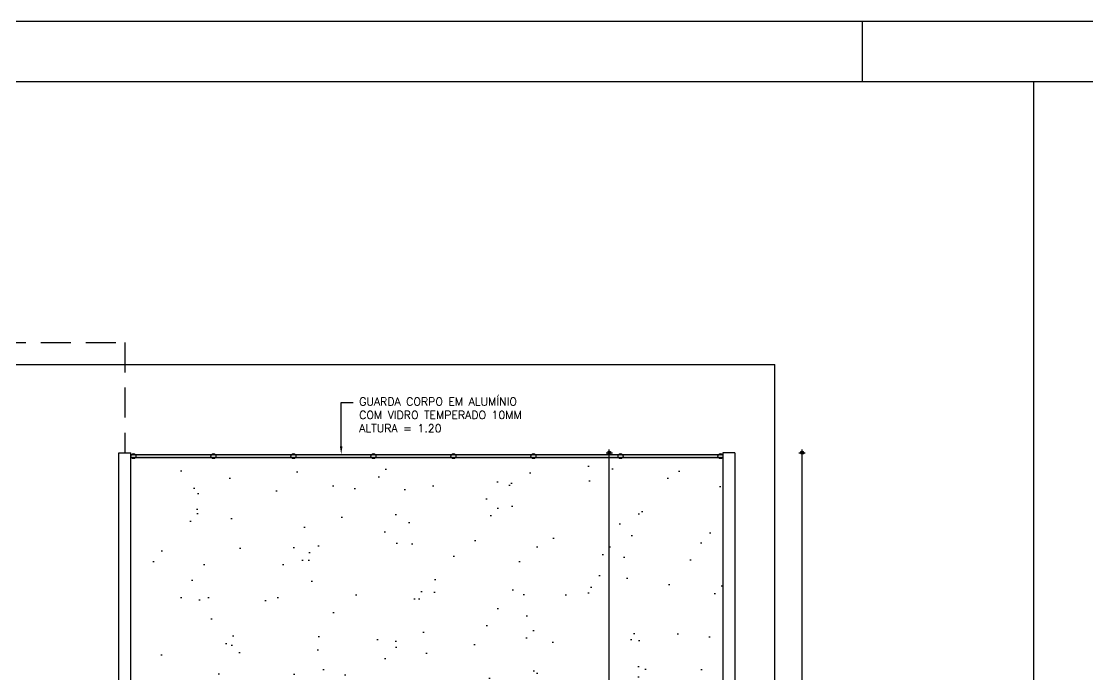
# Model space of a CAD drawing. Header units: millimetres. Extents: x 1111 to 1333, y -447 to -319.
# Drawn here: x 1220.18 to 1233.51, y -410.76 to -402.6 of the extents above; entities that cross this region are included whole.
import ezdxf
from ezdxf import colors
from ezdxf.entities.mleader import LeaderData, LeaderLine
from ezdxf.math import Vec2, Vec3

# ---------------------------------------------------------------- set-up
doc = ezdxf.new("R2010")
doc.units = ezdxf.units.MM
doc.header["$PDMODE"] = 35
doc.linetypes.add('HIDDEN', pattern=[0.375, 0.25, -0.125])
for name, color, linetype in [('ARQ-COTAS', 30, 'Continuous'), ('ARQ-HACHURA', 253, 'Continuous'), ('ARQ-PENA-01', 1, 'Continuous'), ('ARQ-PENA-FINA-CINZA', 8, 'Continuous'), ('ARQ-PROJ-01', 1, 'HIDDEN'), ('CERCAD-1', 1, 'Continuous'), ('CERCAD-2', 7, 'Continuous'), ('COTAS', 1, 'Continuous')]:
    doc.layers.add(name, color=color, linetype=linetype)
doc.styles.add('CARIMBO_DADOS', font='arial.ttf', dxfattribs={"height": 0.1})
doc.styles.add('Romans_Anot', font='romans.shx')
doc.dimstyles.new('COTAS_EXTERNAS', dxfattribs={"dimtxt": 0.1, "dimasz": 0.01, "dimexe": 0, "dimexo": 0, "dimgap": 0.07, "dimtad": 1, "dimzin": 5, "dimdsep": 46, "dimtxsty": 'CARIMBO_DADOS', "dimblk1": 'CIRCULOS', "dimblk2": 'CIRCULOS', "dimsah": 1, "dimcen": 0, "dimse1": 1, "dimse2": 1, "dimclrd": 8, "dimclre": 8, "dimclrt": 230, "dimadec": 0, "dimazin": 0, "dimtfac": 100, "dimtix": 1, "dimtmove": 2, "dimatfit": 3, "dimldrblk": 'CIRCULOS', "dimfxl": 0, "dimtolj": 1, "dimtzin": 5, "dimarcsym": 0})

# ---------------------------------------------------------------- blocks, each defined once
blk = doc.blocks.new('CIRCULOS')
at = {"layer": 'COTAS'}
for p, q in [((-4, 0), (4, 0)), ((0, 4), (0, -4))]:
    blk.add_line(p, q, dxfattribs=at)
for radius in [2, 1]:
    blk.add_circle((0, 0), radius, dxfattribs=at)
blk = doc.blocks.new('*D244')
at = {"color": 8, "lineweight": -2, "transparency": 16777216}
blk.add_line((1219.59, -414.179), (1219.59, -407.999), dxfattribs=at)
at = {"layer": 'DEFPOINTS', "color": 0, "transparency": 16777216}
for p in [(1219.59, -407.989), (1221.4, -407.989), (1220.15, -414.189)]:
    blk.add_point(p, dxfattribs=at)
at = {"color": 8, "lineweight": -2, "transparency": 16777216, "xscale": 0.01, "yscale": 0.01, "zscale": 0.01}
for p, rotation in [((1219.59, -407.989), 90), ((1219.59, -414.189), 270)]:
    blk.add_blockref('CIRCULOS', p, dxfattribs=dict(at, rotation=rotation))
at = {"color": 230, "transparency": 16777216, "insert": (1219.469, -411.089), "char_height": 0.1, "attachment_point": 5, "rotation": 90, "style": 'CARIMBO_DADOS'}
blk.add_mtext('\\A1;6.20', dxfattribs=at)
blk = doc.blocks.new('*D257')
at = {"color": 8, "lineweight": -2, "transparency": 16777216}
blk.add_line((1227.529, -414.179), (1227.529, -407.999), dxfattribs=at)
at = {"layer": 'DEFPOINTS', "color": 0, "transparency": 16777216}
for p in [(1227.529, -407.989), (1228.95, -407.989), (1227.98, -414.189)]:
    blk.add_point(p, dxfattribs=at)
at = {"color": 8, "lineweight": -2, "transparency": 16777216, "xscale": 0.01, "yscale": 0.01, "zscale": 0.01}
for p, rotation in [((1227.529, -407.989), 90), ((1227.529, -414.189), 270)]:
    blk.add_blockref('CIRCULOS', p, dxfattribs=dict(at, rotation=rotation))
at = {"color": 230, "transparency": 16777216, "insert": (1227.408, -411.089), "char_height": 0.1, "attachment_point": 5, "rotation": 90, "style": 'CARIMBO_DADOS'}
blk.add_mtext('\\A1;6.20', dxfattribs=at)
blk = doc.blocks.new('*D263')
at = {"color": 8, "lineweight": -2, "transparency": 16777216}
blk.add_line((1229.939, -425.229), (1229.939, -407.999), dxfattribs=at)
at = {"layer": 'DEFPOINTS', "color": 0, "transparency": 16777216}
for p in [(1229.1, -407.989), (1229.939, -407.989), (1229.1, -425.239)]:
    blk.add_point(p, dxfattribs=at)
at = {"color": 8, "lineweight": -2, "transparency": 16777216, "xscale": 0.01, "yscale": 0.01, "zscale": 0.01}
for p, rotation in [((1229.939, -407.989), 90), ((1229.939, -425.239), 270)]:
    blk.add_blockref('CIRCULOS', p, dxfattribs=dict(at, rotation=rotation))
at = {"color": 230, "transparency": 16777216, "insert": (1229.818, -416.614), "char_height": 0.1, "attachment_point": 5, "rotation": 90, "style": 'CARIMBO_DADOS'}
blk.add_mtext('\\A1;17.25', dxfattribs=at)

msp = doc.modelspace()

# ---------------------------------------------------------------- hatches: boundary and pattern name
h = msp.add_hatch()
h.set_pattern_fill('ANSI38', color=256, scale=0.01, style=0)
h.set_pattern_definition([(45, (77.27571, -57.486986), (-0.0224506403, 0.0224506403), []), (135, (77.27571, -57.486986), (-0.0673519209, 0.0224506403), [0.079375, -0.047625])])
h.paths.add_polyline_path([(1221.55, -408.012), (1228.95, -408.012), (1228.95, -408.052), (1221.55, -408.052)])
at = {"layer": 'ARQ-HACHURA'}
h = msp.add_hatch(dxfattribs=at)
h.set_pattern_fill('AR-SAND', color=256, scale=0.02, angle=90)
h.set_pattern_definition([(127.5, (77.2757, -62.9534), (-0.9788265, -0.0320006), [0, -0.77216, 0, -0.8636, 0, -0.8255]), (97.5, (77.2757, -62.9534), (-1.4336502, 0.8990466), [0, -0.41656, 0, -0.69596, 0, -0.2667]), (57.5, (77.2757, -63.5783), (-0.00287437, 1.58198474), [0, -0.254, 0, -0.9144, 0, -1.1938]), (47.5, (77.2757, -63.5783), (-0.4458586, 1.5271129), [0, -0.127, 0, -0.59944, 0, -0.6858])])
h.paths.add_polyline_path([(1228.95, -408.139), (1221.55, -408.139), (1221.55, -414.189), (1222.05, -414.189), (1222.05, -413.489), (1222.08, -413.489, -0.427098), (1222.75, -414.189), (1228.95, -414.189)])
h.paths.add_polyline_path([(1224.08, -411.113), (1226.805, -411.113), (1226.805, -410.888), (1224.08, -410.888)], flags=24)

# ---------------------------------------------------------------- linework, layer by layer
msp.add_lwpolyline([(1221.55, -408.012), (1228.95, -408.012), (1228.95, -408.052), (1221.55, -408.052)], close=True)
for centre in [(1221.581, -408.032), (1222.581, -408.032), (1223.581, -408.032), (1224.581, -408.032), (1225.581, -408.032), (1226.581, -408.032), (1227.67, -408.032), (1228.918, -408.032)]:
    msp.add_circle(centre, 0.0314)
at = {"layer": 'ARQ-PENA-01'}
for p, q in [((1221.4, -414.189), (1221.4, -407.989)), ((1221.4, -407.989), (1221.55, -407.989)), ((1221.55, -414.189), (1221.55, -407.989)), ((1228.95, -407.989), (1228.95, -414.189)), ((1229.1, -407.989), (1228.95, -407.989)), ((1229.1, -407.989), (1229.1, -414.189))]:
    msp.add_line(p, q, dxfattribs=at)
at = {"layer": 'ARQ-PENA-FINA-CINZA'}
for p in [(1218.8, -406.889), (1229.6, -426.339)]:
    msp.add_line(p, (1229.6, -406.889), dxfattribs=at)
at = {"layer": 'ARQ-PROJ-01', "ltscale": 1.5}
msp.add_lwpolyline([(1221.475, -425.239), (1221.475, -426.614), (1196.8, -426.614), (1196.8, -406.614), (1221.475, -406.614), (1221.475, -407.989)], dxfattribs=at)
at = {"layer": 'CERCAD-1', "lineweight": 25}
msp.add_line((1232.837, -446.25), (1232.837, -403.35), dxfattribs=at)
at = {"layer": 'CERCAD-1'}
msp.add_lwpolyline([(1257.545, -446.25), (1194.545, -446.25), (1194.545, -403.35), (1257.545, -403.35)], close=True, dxfattribs=at)
at = {"layer": 'CERCAD-2'}
for p, q in [((1193.795, -402.6), (1258.295, -402.6)), ((1230.695, -403.35), (1230.695, -402.6))]:
    msp.add_line(p, q, dxfattribs=at)

# ---------------------------------------------------------------- dimensions: what is measured, and where the dimension line sits
for base, p1, p2, picture, middle in [((1219.59, -407.989), (1220.15, -414.189), (1221.4, -407.989), '*D244', (1219.469, -411.089)), ((1227.529, -407.989), (1227.98, -414.189), (1228.95, -407.989), '*D257', (1227.408, -411.089)), ((1229.939, -407.989), (1229.1, -425.239), (1229.1, -407.989), '*D263', (1229.818, -416.614))]:
    dim = msp.add_linear_dim(base=base, p1=p1, p2=p2, angle=90, dimstyle='COTAS_EXTERNAS')
    dim.commit()
    dim.dimension.update_dxf_attribs({"geometry": picture, "text_midpoint": middle})

# ---------------------------------------------------------------- leaders
at = {"layer": 'ARQ-COTAS'}
ml = msp.add_multileader_mtext('Standard', dxfattribs=at)
ml.set_content('GUARDA CORPO EM ALUMÍNIO \\PCOM VIDRO TEMPERADO 10MM\\PALTURA = 1.20', color=2, style='Romans_Anot')
ml.set_leader_properties(color=256, linetype='ByLayer', lineweight=-1)
ml.build(insert=Vec2(0, 0))
ml.multileader.update_dxf_attribs({"dogleg_length": 0.3, "arrow_head_size": 0.1, "scale": 0.5})
ctx = ml.context
ctx.base_point, ctx.scale, ctx.char_height, ctx.arrow_head_size, ctx.landing_gap_size, ctx.plane_origin = Vec3(1224.328, -407.361), 0.5, 0.1, 0.1, 0.075, Vec3(1224.178, -408.009)
notes = []
notes.append((ctx, [(0, (1, 1, 0), (1224.178, -407.361), (1, 0), 0.15, [(0, [(1224.178, -408.009)], 0, [])])]))
ctx.mtext.insert, ctx.mtext.flow_direction = Vec3(1224.403, -407.301), 5
for ctx, leaders in notes:
    for number, flags, end, landing, length, lines in leaders:
        leader = LeaderData()
        leader.index, (leader.has_last_leader_line, leader.has_dogleg_vector, leader.attachment_direction) = number, flags
        leader.last_leader_point, leader.dogleg_vector, leader.dogleg_length = Vec3(end), Vec3(landing), length
        for number, points, colour, breaks in lines:
            line = LeaderLine()
            line.index, line.vertices, line.color, line.breaks = number, Vec3.list(points), colors.encode_raw_color(colour), breaks
            leader.lines.append(line)
        ctx.leaders.append(leader)

doc.saveas('drawing.dxf')
